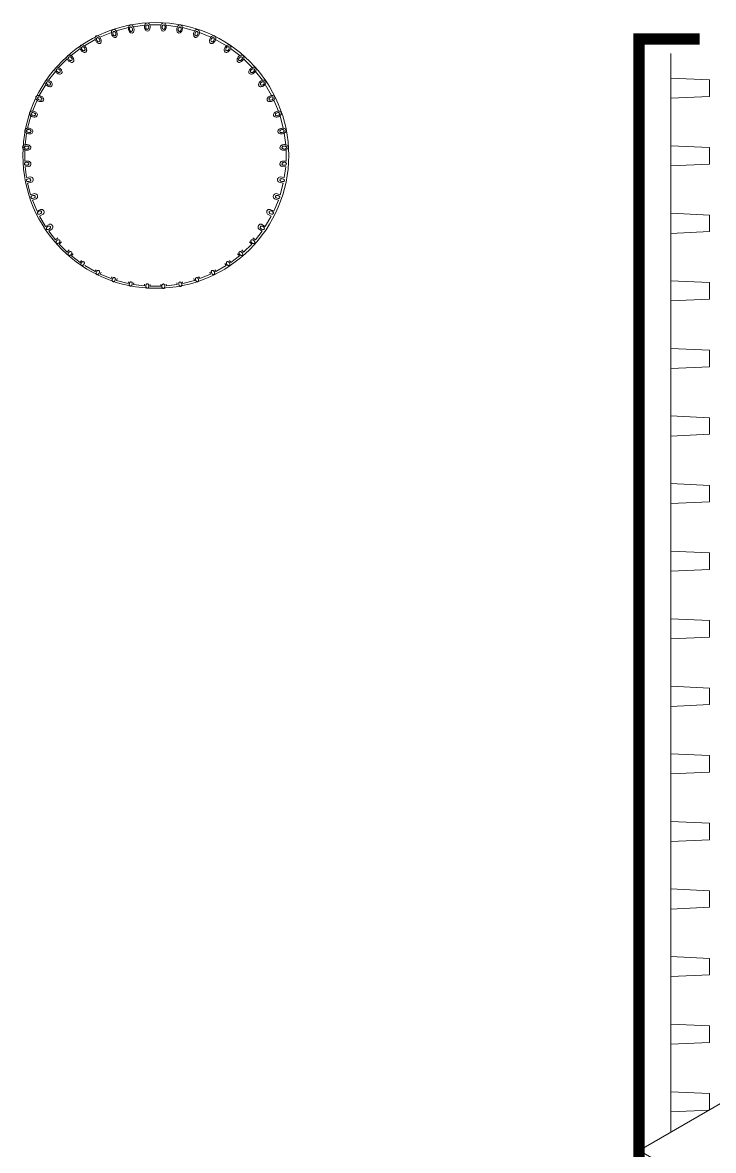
# Model space of a CAD drawing. Header units: millimetres. Extents: x -1245 to 7283, y 1609 to 4579.
# Drawn here: x 5646.3 to 5768.9, y 3255.6 to 3455.9 of the extents above; entities that cross this region are included whole.
import ezdxf

# ---------------------------------------------------------------- set-up
doc = ezdxf.new("R2010")
doc.units = ezdxf.units.MM

msp = doc.modelspace()

# ---------------------------------------------------------------- linework, layer by layer
at = {"lineweight": 5}
for p, q in [((5667.96, 3455.41), (5665.92, 3455.14)), ((5668.89, 3455.45), (5670.85, 3455.45)), ((5671.73, 3455.41), (5673.76, 3455.14)), ((5662.03, 3454.12), (5659.98, 3453.27)), ((5665.05, 3454.97), (5662.87, 3454.4)), ((5674.63, 3454.97), (5676.81, 3454.4)), ((5677.66, 3454.12), (5679.7, 3453.27)), ((5656.49, 3451.25), (5654.87, 3450)), ((5659.15, 3452.86), (5657.23, 3451.75)), ((5680.53, 3452.86), (5682.45, 3451.75)), ((5683.19, 3451.25), (5684.82, 3450)), ((5654.2, 3449.41), (5652.66, 3447.87)), ((5685.49, 3449.41), (5687.03, 3447.87)), ((5761.36, 3450.4), (5761.36, 3258.84)), ((5652.08, 3447.2), (5650.86, 3445.62)), ((5687.6, 3447.2), (5688.83, 3445.62)), ((5688.26, 3445.2), (5688.53, 3445.47)), ((5688.29, 3445.24), (5688.29, 3445.24)), ((5688.49, 3445.43), (5688.48, 3445.44)), ((5650.36, 3444.88), (5649.21, 3442.92)), ((5689.33, 3444.88), (5690.47, 3442.92)), ((5648.82, 3442.12), (5648.01, 3440.14)), ((5690.86, 3442.12), (5691.68, 3440.14)), ((5647.72, 3439.3), (5647.13, 3437.1)), ((5691.97, 3439.3), (5692.55, 3437.1)), ((5646.96, 3436.23), (5646.7, 3434.17)), ((5692.72, 3436.23), (5692.99, 3434.17)), ((5646.64, 3433.26), (5646.64, 3431.24)), ((5693.04, 3433.28), (5693.04, 3431.24)), ((5646.64, 3431.24), (5647.36, 3431.27)), ((5693.04, 3431.24), (5692.33, 3431.27)), ((5646.71, 3430.24), (5647.4, 3430.3)), ((5646.96, 3428.33), (5646.71, 3430.24)), ((5692.98, 3430.24), (5692.29, 3430.3)), ((5692.73, 3428.33), (5692.98, 3430.24)), ((5646.96, 3428.33), (5647.66, 3428.45)), ((5647.15, 3427.34), (5647.87, 3427.5)), ((5647.69, 3425.28), (5647.15, 3427.34)), ((5692.54, 3427.34), (5691.82, 3427.5)), ((5691.99, 3425.28), (5692.54, 3427.34)), ((5692.73, 3428.33), (5692.02, 3428.45)), ((5647.69, 3425.28), (5648.4, 3425.5)), ((5648.85, 3425.26), (5648.69, 3425.42)), ((5691.99, 3425.28), (5691.29, 3425.5)), ((5648.02, 3424.33), (5648.69, 3424.57)), ((5648.82, 3422.39), (5648.02, 3424.33)), ((5690.87, 3422.39), (5691.67, 3424.33)), ((5691.67, 3424.33), (5691, 3424.57)), ((5648.82, 3422.39), (5649.47, 3422.69)), ((5649.26, 3421.49), (5649.92, 3421.83)), ((5650.34, 3419.64), (5649.26, 3421.49)), ((5689.34, 3419.64), (5690.42, 3421.49)), ((5690.42, 3421.49), (5689.77, 3421.83)), ((5690.87, 3422.39), (5690.22, 3422.69)), ((5650.34, 3419.64), (5650.96, 3420.04)), ((5650.9, 3418.81), (5651.49, 3419.23)), ((5688.78, 3418.81), (5688.2, 3419.23)), ((5689.34, 3419.64), (5688.72, 3420.04)), ((5652.08, 3417.29), (5650.9, 3418.81)), ((5652.08, 3417.29), (5652.53, 3417.67)), ((5687.6, 3417.29), (5687.15, 3417.67)), ((5687.6, 3417.29), (5688.78, 3418.81)), ((5652.74, 3416.54), (5653.16, 3416.92)), ((5654.18, 3415.11), (5652.74, 3416.54)), ((5654.18, 3415.11), (5654.52, 3415.49)), ((5685.51, 3415.11), (5685.16, 3415.49)), ((5685.51, 3415.11), (5686.94, 3416.54)), ((5686.94, 3416.54), (5686.53, 3416.92)), ((5654.93, 3414.45), (5655.24, 3414.82)), ((5656.46, 3413.27), (5654.93, 3414.45)), ((5656.46, 3413.27), (5656.71, 3413.64)), ((5683.23, 3413.27), (5682.97, 3413.64)), ((5683.23, 3413.27), (5684.75, 3414.45)), ((5684.75, 3414.45), (5684.44, 3414.82)), ((5659.14, 3411.64), (5657.29, 3412.71)), ((5659.14, 3411.64), (5659.32, 3411.98)), ((5659.29, 3411.93), (5659.33, 3411.98)), ((5660.04, 3411.2), (5660.19, 3411.53)), ((5661.98, 3410.4), (5660.04, 3411.2)), ((5677.71, 3410.4), (5679.65, 3411.2)), ((5679.65, 3411.2), (5679.49, 3411.53)), ((5680.55, 3411.64), (5680.37, 3411.98)), ((5680.55, 3411.64), (5682.4, 3412.71)), ((5682.4, 3412.71), (5682.17, 3413.07)), ((5661.98, 3410.4), (5662.09, 3410.72)), ((5662.93, 3410.08), (5663.03, 3410.4)), ((5665, 3409.54), (5662.93, 3410.08)), ((5665, 3409.54), (5665.06, 3409.84)), ((5665.98, 3409.35), (5666.03, 3409.65)), ((5667.86, 3409.1), (5665.98, 3409.35)), ((5666.03, 3409.64), (5666.02, 3409.65)), ((5667.89, 3409.11), (5667.92, 3409.4)), ((5668.89, 3409.05), (5668.9, 3409.34)), ((5670.79, 3409.05), (5670.78, 3409.34)), ((5671.77, 3409.38), (5671.74, 3409.4)), ((5671.79, 3409.11), (5671.77, 3409.4)), ((5671.83, 3409.1), (5673.7, 3409.35)), ((5673.7, 3409.35), (5673.65, 3409.65)), ((5674.69, 3409.54), (5674.62, 3409.84)), ((5674.69, 3409.54), (5676.76, 3410.08)), ((5676.76, 3410.08), (5676.66, 3410.4)), ((5677.67, 3410.52), (5677.5, 3410.69)), ((5677.71, 3410.4), (5677.59, 3410.72)), ((5668.89, 3409.05), (5670.79, 3409.05))]:
    msp.add_line(p, q, dxfattribs=at)
for points in [[(5665.17, 3454.35, 0.079695), (5665.32, 3454.15, 0.107125), (5665.52, 3454.02, 0.28571), (5665.87, 3454.09, 0.107125), (5666, 3454.29, 0.079695), (5666.06, 3454.54, 0.134366), (5665.93, 3455.12, 0.079695), (5665.78, 3455.32, 0.107125), (5665.58, 3455.45, 0.286141), (5665.23, 3455.37, 0.107125), (5665.1, 3455.17, 0.079695), (5665.05, 3454.93, 0.134772), (5665.17, 3454.35)], [(5668.85, 3455.41, -0.134815), (5668.88, 3454.82, -0.079695), (5668.78, 3454.58, -0.107125), (5668.62, 3454.41, -0.286187), (5668.26, 3454.4, -0.107125), (5668.08, 3454.56, -0.079695), (5667.97, 3454.78, -0.13522), (5667.95, 3455.37, -0.079695), (5668.04, 3455.6, -0.107125), (5668.21, 3455.78, -0.286617), (5668.56, 3455.79, -0.107125), (5668.74, 3455.63, -0.079695), (5668.85, 3455.41, -0.067313)], [(5668.62, 3455.23, -0.13447), (5668.63, 3454.91, -0.079695), (5668.58, 3454.79, -0.107125), (5668.49, 3454.69, -0.28582), (5668.3, 3454.69, -0.107125), (5668.21, 3454.77, -0.079695), (5668.14, 3454.89, -0.134875), (5668.13, 3455.21, -0.079695), (5668.18, 3455.34, -0.107125), (5668.27, 3455.43, -0.286251), (5668.46, 3455.44, -0.107125), (5668.56, 3455.36, -0.079695), (5668.62, 3455.23, -0.067313)], [(5670.81, 3454.82, 0.079695), (5670.9, 3454.58, 0.107125), (5671.07, 3454.41, 0.285988), (5671.42, 3454.4, 0.107125), (5671.6, 3454.56, 0.079695), (5671.71, 3454.78, 0.134628), (5671.74, 3455.37, 0.079695), (5671.64, 3455.6, 0.107125), (5671.48, 3455.78, 0.286419), (5671.12, 3455.79, 0.107125), (5670.94, 3455.63, 0.079695), (5670.83, 3455.41, 0.135034), (5670.81, 3454.82)], [(5671.05, 3454.91, 0.079695), (5671.1, 3454.79, 0.107125), (5671.19, 3454.69, 0.286355), (5671.38, 3454.69, 0.107125), (5671.48, 3454.77, 0.079695), (5671.54, 3454.89, 0.134973), (5671.55, 3455.21, 0.079695), (5671.5, 3455.34, 0.107125), (5671.41, 3455.43, 0.286786), (5671.22, 3455.44, 0.107125), (5671.13, 3455.36, 0.079695), (5671.06, 3455.23, 0.135379), (5671.05, 3454.91)], [(5674.64, 3454.93, -0.135077), (5674.51, 3454.35, -0.079695), (5674.36, 3454.15, -0.107125), (5674.16, 3454.02, -0.286465), (5673.81, 3454.09, -0.107125), (5673.68, 3454.29, -0.079695), (5673.63, 3454.54, -0.135482), (5673.75, 3455.12, -0.079695), (5673.9, 3455.32, -0.107125), (5674.1, 3455.45, -0.286896), (5674.45, 3455.37, -0.107125), (5674.58, 3455.17, -0.079695), (5674.64, 3454.93, -0.067313)], [(5659.42, 3452.37, 0.079695), (5659.61, 3452.21, 0.107125), (5659.84, 3452.14, 0.285261), (5660.16, 3452.3, 0.107125), (5660.24, 3452.53, 0.079695), (5660.22, 3452.78, 0.134754), (5659.95, 3453.31, 0.079695), (5659.76, 3453.46, 0.107125), (5659.53, 3453.53, 0.285692), (5659.21, 3453.37, 0.107125), (5659.14, 3453.15, 0.079695), (5659.15, 3452.89, 0.134349), (5659.41, 3452.37)], [(5659.54, 3452.57, 0.079695), (5659.64, 3452.48, 0.107125), (5659.77, 3452.45, 0.285894), (5659.94, 3452.54, 0.107125), (5659.98, 3452.66, 0.079695), (5659.97, 3452.79, 0.13535), (5659.82, 3453.08, 0.079695), (5659.72, 3453.16, 0.107125), (5659.59, 3453.2, 0.286324), (5659.42, 3453.11, 0.107125), (5659.38, 3452.99, 0.079695), (5659.39, 3452.85, 0.134944), (5659.54, 3452.57)], [(5662.9, 3454.36, -0.135203), (5663.07, 3453.8, -0.079695), (5663.04, 3453.55, -0.107125), (5662.93, 3453.34, -0.285737), (5662.59, 3453.23, -0.107125), (5662.37, 3453.34, -0.079695), (5662.2, 3453.53, -0.134797), (5662.03, 3454.09, -0.079695), (5662.06, 3454.34, -0.107125), (5662.18, 3454.55, -0.286168), (5662.51, 3454.66, -0.107125), (5662.73, 3454.55, -0.079695), (5662.9, 3454.36, -0.067313)], [(5662.74, 3454.14, -0.1351), (5662.83, 3453.84, -0.079695), (5662.81, 3453.7, -0.107125), (5662.75, 3453.59, -0.285628), (5662.57, 3453.53, -0.107125), (5662.45, 3453.59, -0.079695), (5662.36, 3453.69, -0.134694), (5662.27, 3454, -0.079695), (5662.29, 3454.13, -0.107125), (5662.35, 3454.24, -0.286059), (5662.53, 3454.3, -0.107125), (5662.65, 3454.24, -0.079695), (5662.74, 3454.14, -0.067313)], [(5665.72, 3454.91, 0.079695), (5665.64, 3455.01, 0.107125), (5665.53, 3455.08, 0.285625), (5665.34, 3455.04, 0.107125), (5665.27, 3454.93, 0.079695), (5665.24, 3454.8, 0.134286), (5665.31, 3454.49)], [(5665.31, 3454.49, 0.079695), (5665.39, 3454.38, 0.107125), (5665.5, 3454.31, 0.285194), (5665.69, 3454.35, 0.107125), (5665.76, 3454.46, 0.079695), (5665.79, 3454.59, 0.133881), (5665.72, 3454.9)], [(5674.44, 3454.8, -0.135562), (5674.37, 3454.49, -0.079695), (5674.29, 3454.38, -0.107125), (5674.18, 3454.31, -0.286981), (5674, 3454.35, -0.107125), (5673.92, 3454.46, -0.079695), (5673.9, 3454.59, -0.135968), (5673.96, 3454.91, -0.079695), (5674.04, 3455.01, -0.107125), (5674.15, 3455.08, -0.284708), (5674.34, 3455.04, -0.107125), (5674.41, 3454.93, -0.079695), (5674.44, 3454.8, -0.067313)], [(5676.61, 3453.8, 0.079695), (5676.65, 3453.55, 0.107125), (5676.76, 3453.34, 0.286438), (5677.1, 3453.23, 0.107125), (5677.31, 3453.34, 0.079695), (5677.48, 3453.53, 0.135051), (5677.66, 3454.09, 0.079695), (5677.62, 3454.34, 0.107125), (5677.51, 3454.55, 0.286869), (5677.17, 3454.66, 0.107125), (5676.96, 3454.55, 0.079695), (5676.79, 3454.36, 0.135456), (5676.61, 3453.8)], [(5676.85, 3453.84, 0.079695), (5676.87, 3453.7, 0.107125), (5676.93, 3453.59, 0.286547), (5677.12, 3453.53, 0.107125), (5677.23, 3453.59, 0.079695), (5677.32, 3453.69, 0.135154), (5677.42, 3454, 0.079695), (5677.4, 3454.13, 0.107125), (5677.34, 3454.24, 0.286978), (5677.15, 3454.3, 0.107125), (5677.04, 3454.24, 0.079695), (5676.95, 3454.14, 0.135559), (5676.85, 3453.84)], [(5680.54, 3452.9, -0.1355), (5680.27, 3452.37, -0.079695), (5680.07, 3452.21, -0.107125), (5679.84, 3452.14, -0.286914), (5679.53, 3452.3, -0.107125), (5679.45, 3452.53, -0.079695), (5679.46, 3452.78, -0.135905), (5679.73, 3453.31, -0.079695), (5679.93, 3453.46, -0.107125), (5680.16, 3453.53, -0.284641), (5680.47, 3453.37, -0.107125), (5680.55, 3453.15, -0.079695), (5680.54, 3452.89, -0.067313)], [(5680.3, 3452.85, -0.134904), (5680.15, 3452.57, -0.079695), (5680.04, 3452.48, -0.107125), (5679.92, 3452.45, -0.286281), (5679.75, 3452.54, -0.107125), (5679.71, 3452.66, -0.079695), (5679.71, 3452.79, -0.135309), (5679.86, 3453.08, -0.079695), (5679.97, 3453.16, -0.107125), (5680.09, 3453.2, -0.286712), (5680.26, 3453.11, -0.107125), (5680.3, 3452.99, -0.079695), (5680.3, 3452.85, -0.067313)], [(5656.85, 3450.73, 0.079695), (5657.07, 3450.6, 0.107125), (5657.3, 3450.56, 0.287195), (5657.59, 3450.77, 0.107125), (5657.64, 3451, 0.079695), (5657.59, 3451.25, 0.134029), (5657.25, 3451.73, 0.079695), (5657.03, 3451.86, 0.107125), (5656.79, 3451.9, 0.284922), (5656.5, 3451.69, 0.107125), (5656.46, 3451.46, 0.079695), (5656.51, 3451.21, 0.136169), (5656.85, 3450.72)], [(5657.16, 3451.5, -0.135165), (5657.34, 3451.23, -0.079695), (5657.36, 3451.09, -0.107125), (5657.33, 3450.97, -0.285698), (5657.17, 3450.86, -0.107125), (5657.04, 3450.89, -0.079695), (5656.92, 3450.96, -0.13476), (5656.75, 3451.23, -0.079695), (5656.73, 3451.37, -0.107125), (5656.76, 3451.49, -0.286128), (5656.92, 3451.6, -0.107125), (5657.05, 3451.57, -0.079695), (5657.16, 3451.5, -0.067313)], [(5683.18, 3451.21, -0.136225), (5682.84, 3450.73, -0.079695), (5682.62, 3450.6, -0.107125), (5682.38, 3450.56, -0.28498), (5682.09, 3450.77, -0.107125), (5682.05, 3451, -0.079695), (5682.09, 3451.25, -0.134085), (5682.44, 3451.73, -0.079695), (5682.65, 3451.86, -0.107125), (5682.89, 3451.9, -0.285411), (5683.18, 3451.69, -0.107125), (5683.22, 3451.46, -0.079695), (5683.18, 3451.21, -0.067313)], [(5682.35, 3451.23, 0.079695), (5682.33, 3451.09, 0.107125), (5682.36, 3450.97, 0.286477), (5682.52, 3450.86, 0.107125), (5682.65, 3450.89, 0.079695), (5682.76, 3450.96, 0.135088), (5682.93, 3451.23, 0.079695), (5682.95, 3451.37, 0.107125), (5682.92, 3451.49, 0.286908), (5682.76, 3451.6, 0.107125), (5682.64, 3451.57, 0.079695), (5682.52, 3451.5, 0.135494), (5682.35, 3451.23)], [(5654.9, 3449.98, -0.136231), (5655.28, 3449.52, -0.079695), (5655.35, 3449.28, -0.107125), (5655.33, 3449.04, -0.286829), (5655.05, 3448.81, -0.107125), (5654.81, 3448.83, -0.079695), (5654.59, 3448.94, -0.135825), (5654.21, 3449.39, -0.079695), (5654.14, 3449.63, -0.107125), (5654.17, 3449.87, -0.28726), (5654.44, 3450.1, -0.107125), (5654.68, 3450.08, -0.079695), (5654.9, 3449.97, -0.067313)], [(5654.67, 3449.17, 0.079695), (5654.79, 3449.11, 0.107125), (5654.92, 3449.11, 0.285868), (5655.06, 3449.24, 0.107125), (5655.07, 3449.37, 0.079695), (5655.03, 3449.5, 0.135326), (5654.81, 3449.73, 0.079695), (5654.69, 3449.79, 0.107125), (5654.56, 3449.79, 0.286299), (5654.42, 3449.66, 0.107125), (5654.41, 3449.53, 0.079695), (5654.45, 3449.4, 0.13492), (5654.67, 3449.17)], [(5684.4, 3449.52, 0.079695), (5684.34, 3449.28, 0.107125), (5684.36, 3449.04, 0.285346), (5684.63, 3448.81, 0.107125), (5684.87, 3448.83, 0.079695), (5685.1, 3448.94, 0.134023), (5685.48, 3449.39, 0.079695), (5685.54, 3449.63, 0.107125), (5685.52, 3449.87, 0.285776), (5685.25, 3450.1, 0.107125), (5685.01, 3450.08, 0.079695), (5684.78, 3449.97, 0.134429), (5684.4, 3449.52)], [(5685.23, 3449.4, -0.134928), (5685.02, 3449.17, -0.079695), (5684.89, 3449.11, -0.107125), (5684.76, 3449.11, -0.286307), (5684.62, 3449.24, -0.107125), (5684.62, 3449.37, -0.079695), (5684.66, 3449.5, -0.135334), (5684.87, 3449.73, -0.079695), (5685, 3449.79, -0.107125), (5685.13, 3449.79, -0.286738), (5685.27, 3449.66, -0.107125), (5685.28, 3449.53, -0.079695), (5685.23, 3449.4, -0.067313)], [(5652.55, 3446.79, 0.079695), (5652.8, 3446.72, 0.107125), (5653.04, 3446.75, 0.284839), (5653.26, 3447.02, 0.107125), (5653.24, 3447.26, 0.079695), (5653.14, 3447.48, 0.134357), (5652.68, 3447.86, 0.079695), (5652.44, 3447.93, 0.107125), (5652.2, 3447.91, 0.285269), (5651.97, 3447.63, 0.107125), (5651.99, 3447.39, 0.079695), (5652.1, 3447.17, 0.136497), (5652.56, 3446.79)], [(5652.66, 3447.62, -0.135141), (5652.9, 3447.41, -0.079695), (5652.95, 3447.28, -0.107125), (5652.96, 3447.15, -0.285672), (5652.83, 3447.01, -0.107125), (5652.7, 3447, -0.079695), (5652.57, 3447.04, -0.134736), (5652.33, 3447.26, -0.079695), (5652.28, 3447.38, -0.107125), (5652.28, 3447.51, -0.286103), (5652.41, 3447.65, -0.107125), (5652.53, 3447.66, -0.079695), (5652.66, 3447.62, -0.067313)], [(5687.59, 3447.17, -0.135897), (5687.13, 3446.79, -0.079695), (5686.89, 3446.72, -0.107125), (5686.65, 3446.75, -0.284633), (5686.42, 3447.02, -0.107125), (5686.44, 3447.26, -0.079695), (5686.55, 3447.48, -0.136303), (5687, 3447.86, -0.079695), (5687.25, 3447.93, -0.107125), (5687.48, 3447.91, -0.285063), (5687.71, 3447.63, -0.107125), (5687.69, 3447.39, -0.079695), (5687.58, 3447.17, -0.067313)], [(5686.78, 3447.41, 0.079695), (5686.73, 3447.28, 0.107125), (5686.73, 3447.15, 0.286503), (5686.86, 3447.01, 0.107125), (5686.99, 3447, 0.079695), (5687.12, 3447.04, 0.135113), (5687.35, 3447.26, 0.079695), (5687.4, 3447.38, 0.107125), (5687.41, 3447.51, 0.286934), (5687.28, 3447.65, 0.107125), (5687.15, 3447.66, 0.079695), (5687.02, 3447.62, 0.135518), (5686.78, 3447.4)], [(5650.9, 3445.61, -0.134632), (5651.38, 3445.27, -0.079695), (5651.51, 3445.05, -0.107125), (5651.54, 3444.81, -0.285132), (5651.34, 3444.52, -0.107125), (5651.1, 3444.48, -0.079695), (5650.85, 3444.53, -0.134227), (5650.37, 3444.87, -0.079695), (5650.25, 3445.09, -0.107125), (5650.21, 3445.32, -0.285562), (5650.42, 3445.61, -0.107125), (5650.65, 3445.65, -0.079695), (5650.9, 3445.61, -0.067313)], [(5650.87, 3444.77, 0.079695), (5651, 3444.75, 0.107125), (5651.13, 3444.78, 0.286077), (5651.23, 3444.95, 0.107125), (5651.21, 3445.07, 0.079695), (5651.13, 3445.19, 0.135522), (5650.86, 3445.36, 0.079695), (5650.73, 3445.38, 0.107125), (5650.6, 3445.35, 0.286507), (5650.5, 3445.19, 0.107125), (5650.53, 3445.06, 0.079695), (5650.6, 3444.95, 0.135117), (5650.87, 3444.77)], [(5688.31, 3445.27, 0.079695), (5688.18, 3445.05, 0.107125), (5688.14, 3444.81, 0.287044), (5688.35, 3444.52, 0.107125), (5688.58, 3444.48, 0.079695), (5688.83, 3444.53, 0.135621), (5689.31, 3444.87, 0.079695), (5689.44, 3445.09, 0.107125), (5689.48, 3445.32, 0.28477), (5689.27, 3445.61, 0.107125), (5689.03, 3445.65, 0.079695), (5688.79, 3445.61, 0.136027), (5688.3, 3445.26)], [(5689.08, 3444.95, -0.134732), (5688.82, 3444.77, -0.079695), (5688.68, 3444.75, -0.107125), (5688.56, 3444.78, -0.286098), (5688.45, 3444.95, -0.107125), (5688.48, 3445.07, -0.079695), (5688.55, 3445.19, -0.135137), (5688.82, 3445.36, -0.079695), (5688.96, 3445.38, -0.107125), (5689.08, 3445.35, -0.286529), (5689.19, 3445.19, -0.107125), (5689.16, 3445.06, -0.079695), (5689.09, 3444.95, -0.067313)], [(5649.39, 3441.84, 0.079695), (5649.64, 3441.84, 0.107125), (5649.87, 3441.93, 0.284677), (5650.02, 3442.25, 0.107125), (5649.94, 3442.47, 0.079695), (5649.77, 3442.67, 0.134204), (5649.24, 3442.91, 0.079695), (5648.99, 3442.92, 0.107125), (5648.76, 3442.83, 0.285108), (5648.61, 3442.51, 0.107125), (5648.69, 3442.28, 0.079695), (5648.86, 3442.09, 0.136345), (5649.4, 3441.84)], [(5649.28, 3442.67, -0.135338), (5649.56, 3442.52, -0.079695), (5649.65, 3442.41, -0.107125), (5649.69, 3442.29, -0.285881), (5649.6, 3442.12, -0.107125), (5649.47, 3442.08, -0.079695), (5649.34, 3442.08, -0.134932), (5649.06, 3442.23, -0.079695), (5648.97, 3442.34, -0.107125), (5648.93, 3442.46, -0.286311), (5649.02, 3442.63, -0.107125), (5649.15, 3442.67, -0.079695), (5649.28, 3442.67, -0.067313)], [(5690.83, 3442.09, -0.136049), (5690.29, 3441.84, -0.079695), (5690.04, 3441.84, -0.107125), (5689.82, 3441.93, -0.284794), (5689.67, 3442.25, -0.107125), (5689.75, 3442.47, -0.079695), (5689.91, 3442.67, -0.136455), (5690.45, 3442.91, -0.079695), (5690.7, 3442.92, -0.107125), (5690.92, 3442.83, -0.140149), (5691.04, 3442.69, -0.140149), (5691.07, 3442.51, -0.107125), (5690.99, 3442.28, -0.079695), (5690.83, 3442.09, -0.067313)], [(5690.12, 3442.52, 0.079695), (5690.04, 3442.41, 0.107125), (5690, 3442.29, 0.286294), (5690.09, 3442.12, 0.107125), (5690.21, 3442.08, 0.079695), (5690.35, 3442.08, 0.134916), (5690.63, 3442.23, 0.079695), (5690.71, 3442.34, 0.107125), (5690.75, 3442.46, 0.285864), (5690.66, 3442.63, 0.107125), (5690.54, 3442.67, 0.079695), (5690.4, 3442.67, 0.135322), (5690.12, 3442.52)], [(5648.05, 3440.14, -0.135466), (5648.6, 3439.94, -0.079695), (5648.78, 3439.76, -0.107125), (5648.88, 3439.54, -0.286017), (5648.76, 3439.21, -0.107125), (5648.54, 3439.11, -0.079695), (5648.29, 3439.09, -0.13506), (5647.74, 3439.29, -0.079695), (5647.56, 3439.47, -0.107125), (5647.46, 3439.68, -0.286448), (5647.58, 3440.02, -0.107125), (5647.8, 3440.12, -0.079695), (5648.05, 3440.14, -0.067313)], [(5648.24, 3439.33, 0.079695), (5648.38, 3439.34, 0.107125), (5648.49, 3439.4, 0.284671), (5648.55, 3439.59, 0.107125), (5648.49, 3439.7, 0.079695), (5648.39, 3439.79, 0.134198), (5648.08, 3439.89, 0.079695), (5647.95, 3439.87, 0.107125), (5647.84, 3439.81, 0.285101), (5647.78, 3439.63, 0.107125), (5647.84, 3439.51, 0.079695), (5647.94, 3439.42, 0.136339), (5648.24, 3439.33)], [(5691.08, 3439.94, 0.079695), (5690.9, 3439.76, 0.107125), (5690.81, 3439.54, 0.286158), (5690.93, 3439.21, 0.107125), (5691.14, 3439.11, 0.079695), (5691.4, 3439.09, 0.134788), (5691.95, 3439.29, 0.079695), (5692.13, 3439.47, 0.107125), (5692.23, 3439.68, 0.285727), (5692.11, 3440.02, 0.107125), (5691.89, 3440.12, 0.079695), (5691.64, 3440.14, 0.135193), (5691.08, 3439.94)], [(5691.75, 3439.42, -0.136056), (5691.44, 3439.33, -0.079695), (5691.31, 3439.34, -0.107125), (5691.19, 3439.4, -0.284801), (5691.14, 3439.59, -0.107125), (5691.19, 3439.7, -0.079695), (5691.3, 3439.79, -0.136461), (5691.6, 3439.89, -0.079695), (5691.74, 3439.87, -0.107125), (5691.85, 3439.81, -0.28437), (5691.91, 3439.63, -0.107125), (5691.85, 3439.51, -0.079695), (5691.75, 3439.42, -0.067313)], [(5647.58, 3436.11, 0.079695), (5647.83, 3436.17, 0.107125), (5648.02, 3436.32, 0.285522), (5648.08, 3436.66, 0.107125), (5647.95, 3436.86, 0.079695), (5647.74, 3437, 0.135), (5647.15, 3437.1, 0.079695), (5646.91, 3437.04, 0.107125), (5646.72, 3436.9, 0.285952), (5646.66, 3436.55, 0.107125), (5646.79, 3436.35, 0.079695), (5647, 3436.21, 0.134594), (5647.58, 3436.11)], [(5692.68, 3436.21, -0.135254), (5692.1, 3436.11, -0.079695), (5691.86, 3436.17, -0.107125), (5691.66, 3436.32, -0.286653), (5691.6, 3436.66, -0.107125), (5691.74, 3436.86, -0.079695), (5691.95, 3437, -0.13566), (5692.53, 3437.1, -0.079695), (5692.77, 3437.04, -0.107125), (5692.97, 3436.9, -0.286223), (5693.03, 3436.55, -0.107125), (5692.89, 3436.35, -0.079695), (5692.68, 3436.21, -0.067313)], [(5647.26, 3436.87, -0.13639), (5647.58, 3436.8, -0.079695), (5647.69, 3436.72, -0.107125), (5647.76, 3436.61, -0.286999), (5647.71, 3436.42, -0.107125), (5647.61, 3436.35, -0.079695), (5647.47, 3436.32, -0.135984), (5647.16, 3436.39, -0.079695), (5647.05, 3436.47, -0.107125), (5646.98, 3436.58, -0.284725), (5647.03, 3436.77, -0.107125), (5647.13, 3436.84, -0.079695), (5647.27, 3436.87, -0.067313)], [(5692.11, 3436.8, 0.079695), (5692, 3436.72, 0.107125), (5691.93, 3436.61, 0.285177), (5691.97, 3436.42, 0.107125), (5692.08, 3436.35, 0.079695), (5692.21, 3436.32, 0.13641), (5692.52, 3436.39, 0.079695), (5692.63, 3436.47, 0.107125), (5692.7, 3436.58, 0.284746), (5692.66, 3436.76)], [(5692.66, 3436.77, 0.107125), (5692.55, 3436.84, 0.079695), (5692.42, 3436.87, 0.134269), (5692.11, 3436.8)], [(5647.12, 3433.43, 0.079695), (5647.24, 3433.49, 0.107125), (5647.34, 3433.58, 0.285788), (5647.35, 3433.77, 0.107125), (5647.26, 3433.86, 0.079695), (5647.14, 3433.92, 0.13525), (5646.82, 3433.94, 0.079695), (5646.69, 3433.89, 0.107125), (5646.6, 3433.8, 0.286219), (5646.59, 3433.6, 0.107125), (5646.68, 3433.51, 0.079695), (5646.8, 3433.45, 0.134845), (5647.12, 3433.43)], [(5692.35, 3434.13, 0.079695), (5692.14, 3434.01, 0.107125), (5691.98, 3433.82, 0.287239), (5692.01, 3433.47, 0.107125), (5692.2, 3433.31, 0.079695), (5692.43, 3433.23, 0.135805), (5693.02, 3433.28, 0.079695), (5693.24, 3433.4, 0.107125), (5693.39, 3433.59, 0.284104), (5693.36, 3433.94, 0.107125), (5693.18, 3434.1, 0.079695), (5692.94, 3434.18, 0.13621), (5692.35, 3434.13)], [(5692.89, 3433.45, -0.135003), (5692.57, 3433.43, -0.079695), (5692.44, 3433.49, -0.107125), (5692.35, 3433.58, -0.286387), (5692.34, 3433.77, -0.107125), (5692.43, 3433.86, -0.079695), (5692.55, 3433.92, -0.135409), (5692.87, 3433.94, -0.079695), (5692.99, 3433.89, -0.107125), (5693.09, 3433.8, -0.285956), (5693.09, 3433.6, -0.107125), (5693.01, 3433.51, -0.079695), (5692.89, 3433.45, -0.067313)], [(5647.34, 3430.9, -0.285126), (5647.35, 3430.71, -0.107125), (5647.26, 3430.61, -0.079695), (5647.14, 3430.55, -0.134222), (5646.82, 3430.54, -0.079695), (5646.7, 3430.59, -0.107125), (5646.6, 3430.68, -0.285557), (5646.6, 3430.87, -0.107125), (5646.68, 3430.96, -0.079695), (5646.8, 3431.03, -0.067313)], [(5646.8, 3431.03, -0.134627), (5647.12, 3431.04, -0.079695), (5647.25, 3430.99, -0.107125), (5647.34, 3430.9, -0.140149)], [(5692.56, 3431.04, 0.079695), (5692.44, 3430.99, 0.107125), (5692.34, 3430.9, 0.287049), (5692.34, 3430.71, 0.107125), (5692.42, 3430.61, 0.079695), (5692.54, 3430.55, 0.135626), (5692.86, 3430.54, 0.079695), (5692.99, 3430.59, 0.107125), (5693.08, 3430.68, 0.286618), (5693.09, 3430.87, 0.107125), (5693, 3430.96, 0.079695), (5692.88, 3431.03, 0.136032), (5692.56, 3431.04)], [(5647.54, 3427.68, 0.079695), (5647.65, 3427.76, 0.107125), (5647.72, 3427.87, 0.285831), (5647.68, 3428.06, 0.107125), (5647.57, 3428.13, 0.079695), (5647.44, 3428.16, 0.135291), (5647.13, 3428.09, 0.079695), (5647.02, 3428.01, 0.107125), (5646.95, 3427.9, 0.286262), (5646.99, 3427.72, 0.107125), (5647.1, 3427.64, 0.079695), (5647.23, 3427.62, 0.134885), (5647.54, 3427.68)], [(5692.45, 3427.62, -0.134963), (5692.14, 3427.68, -0.079695), (5692.03, 3427.76, -0.107125), (5691.96, 3427.87, -0.286344), (5692, 3428.06, -0.107125), (5692.11, 3428.13, -0.079695), (5692.25, 3428.16, -0.135368), (5692.56, 3428.09, -0.079695), (5692.67, 3428.01, -0.107125), (5692.74, 3427.9, -0.285913), (5692.7, 3427.72, -0.107125), (5692.59, 3427.64, -0.079695), (5692.45, 3427.62, -0.067313)], [(5648.46, 3425.11, -0.284551), (5648.52, 3424.93, -0.107125), (5648.46, 3424.82, -0.079695), (5648.36, 3424.73, -0.136226), (5648.05, 3424.63, -0.079695), (5647.92, 3424.65, -0.107125), (5647.8, 3424.71, -0.284981), (5647.75, 3424.89, -0.107125), (5647.81, 3425.01, -0.079695), (5647.91, 3425.1, -0.067313)], [(5647.91, 3425.1, -0.134085), (5648.21, 3425.19, -0.079695), (5648.35, 3425.18, -0.107125), (5648.46, 3425.11, -0.140149)], [(5691.47, 3425.19, 0.079695), (5691.34, 3425.18, 0.107125), (5691.23, 3425.11, 0.284921), (5691.17, 3424.93, 0.107125), (5691.23, 3424.82, 0.079695), (5691.33, 3424.73, 0.136169), (5691.63, 3424.63, 0.079695), (5691.77, 3424.65, 0.107125), (5691.88, 3424.71, 0.287194), (5691.94, 3424.89, 0.107125), (5691.88, 3425.01, 0.079695), (5691.78, 3425.1, 0.134028), (5691.48, 3425.19)], [(5649.56, 3422.38, 0.107125), (5649.43, 3422.42, 0.079695), (5649.3, 3422.41, 0.134749), (5649.01, 3422.27, 0.079695), (5648.93, 3422.16, 0.107125), (5648.89, 3422.04, 0.285686), (5648.98, 3421.87, 0.107125), (5649.1, 3421.82, 0.079695), (5649.24, 3421.83, 0.134343), (5649.52, 3421.97)], [(5649.52, 3421.97, 0.079695), (5649.6, 3422.08, 0.107125), (5649.64, 3422.21, 0.285255), (5649.56, 3422.38)], [(5690.45, 3421.83, -0.135505), (5690.17, 3421.97, -0.079695), (5690.08, 3422.08, -0.107125), (5690.04, 3422.21, -0.28692), (5690.13, 3422.38, -0.107125), (5690.25, 3422.42, -0.079695), (5690.39, 3422.41, -0.135911), (5690.67, 3422.27, -0.079695), (5690.76, 3422.16, -0.107125), (5690.8, 3422.04, -0.286489), (5690.71, 3421.87, -0.107125), (5690.59, 3421.82, -0.079695), (5690.45, 3421.83, -0.067313)], [(5650.59, 3419.54, -0.13632), (5650.86, 3419.72, -0.079695), (5650.99, 3419.74, -0.107125), (5651.12, 3419.71, -0.285082), (5651.22, 3419.55, -0.107125), (5651.2, 3419.42, -0.079695), (5651.12, 3419.31, -0.135915), (5650.85, 3419.13, -0.079695), (5650.72, 3419.11, -0.107125), (5650.59, 3419.14, -0.284651), (5650.49, 3419.3, -0.107125), (5650.51, 3419.43, -0.079695), (5650.59, 3419.54, -0.067313)], [(5688.83, 3419.72, 0.079695), (5688.69, 3419.74, 0.107125), (5688.57, 3419.71, 0.285251), (5688.46, 3419.55, 0.107125), (5688.49, 3419.42, 0.079695), (5688.56, 3419.31, 0.13648), (5688.83, 3419.13, 0.079695), (5688.96, 3419.11, 0.107125), (5689.09, 3419.14, 0.28482), (5689.2, 3419.3, 0.107125), (5689.17, 3419.43, 0.079695), (5689.1, 3419.54, 0.134339), (5688.83, 3419.72)], [(5652.83, 3416.9, 0.079695), (5652.89, 3417.02, 0.107125), (5652.89, 3417.15, 0.286934), (5652.76, 3417.29, 0.107125), (5652.63, 3417.3, 0.079695), (5652.5, 3417.26, 0.135518), (5652.27, 3417.04, 0.079695), (5652.21, 3416.92, 0.107125), (5652.21, 3416.79, 0.286503), (5652.34, 3416.65, 0.107125), (5652.47, 3416.64, 0.079695), (5652.6, 3416.68, 0.135113), (5652.83, 3416.9)], [(5687.09, 3416.68, -0.134736), (5686.85, 3416.9, -0.079695), (5686.8, 3417.02, -0.107125), (5686.8, 3417.15, -0.286103), (5686.92, 3417.29, -0.107125), (5687.05, 3417.3, -0.079695), (5687.18, 3417.26, -0.135141), (5687.42, 3417.04, -0.079695), (5687.47, 3416.92, -0.107125), (5687.48, 3416.79, -0.285672), (5687.35, 3416.65, -0.107125), (5687.22, 3416.64, -0.079695), (5687.09, 3416.68, -0.067313)], [(5654.38, 3414.9, -0.135334), (5654.6, 3415.14, -0.079695), (5654.72, 3415.19, -0.107125), (5654.85, 3415.19, -0.286738), (5654.99, 3415.06, -0.107125), (5655, 3414.93, -0.079695), (5654.96, 3414.8, -0.134928), (5654.74, 3414.57, -0.079695), (5654.62, 3414.52, -0.107125), (5654.49, 3414.51, -0.286307), (5654.35, 3414.64, -0.107125), (5654.34, 3414.77, -0.079695), (5654.38, 3414.9, -0.067313)], [(5685.09, 3415.14, 0.079695), (5684.96, 3415.19, 0.107125), (5684.83, 3415.19, 0.286299), (5684.69, 3415.06, 0.107125), (5684.68, 3414.93, 0.079695), (5684.73, 3414.8, 0.13492), (5684.94, 3414.57, 0.079695), (5685.07, 3414.52, 0.107125), (5685.2, 3414.51, 0.285868), (5685.34, 3414.64, 0.107125), (5685.34, 3414.77, 0.079695), (5685.3, 3414.9, 0.135326), (5685.09, 3415.14)], [(5657.21, 3413.07, 0.079695), (5657.23, 3413.21, 0.107125), (5657.2, 3413.33, 0.286908), (5657.04, 3413.44, 0.107125), (5656.91, 3413.41, 0.079695), (5656.8, 3413.34, 0.135494), (5656.63, 3413.07, 0.079695), (5656.61, 3412.93, 0.107125), (5656.64, 3412.81, 0.286477), (5656.8, 3412.7, 0.107125), (5656.92, 3412.73, 0.079695), (5657.04, 3412.8, 0.135088), (5657.21, 3413.07)], [(5682.65, 3412.8, -0.13476), (5682.47, 3413.07, -0.079695), (5682.45, 3413.21, -0.107125), (5682.48, 3413.33, -0.286128), (5682.64, 3413.44, -0.107125), (5682.77, 3413.41, -0.079695), (5682.89, 3413.34, -0.135165), (5683.06, 3413.07, -0.079695), (5683.08, 3412.93, -0.107125), (5683.05, 3412.81, -0.285698), (5682.89, 3412.7, -0.107125), (5682.76, 3412.73, -0.079695), (5682.65, 3412.8, -0.067313)], [(5659.32, 3411.45, -0.135309), (5659.47, 3411.73, -0.079695), (5659.58, 3411.82, -0.107125), (5659.7, 3411.85, -0.286712), (5659.87, 3411.77, -0.107125), (5659.91, 3411.64, -0.079695), (5659.9, 3411.51, -0.134904), (5659.76, 3411.22, -0.079695), (5659.65, 3411.14, -0.107125), (5659.52, 3411.1, -0.286281), (5659.36, 3411.19, -0.107125), (5659.31, 3411.31, -0.079695), (5659.32, 3411.45, -0.067313)], [(5680.22, 3411.73, 0.079695), (5680.11, 3411.82, 0.107125), (5679.98, 3411.85, 0.286324), (5679.81, 3411.77, 0.107125), (5679.77, 3411.64, 0.079695), (5679.78, 3411.51, 0.134944), (5679.93, 3411.22, 0.079695), (5680.04, 3411.14, 0.107125), (5680.16, 3411.1, 0.285894), (5680.33, 3411.19, 0.107125), (5680.37, 3411.31, 0.079695), (5680.36, 3411.45, 0.13535), (5680.22, 3411.73)], [(5662.73, 3410.31, 0.079695), (5662.71, 3410.44, 0.107125), (5662.65, 3410.56, 0.286978), (5662.47, 3410.61, 0.107125), (5662.35, 3410.55, 0.079695), (5662.26, 3410.45, 0.135559), (5662.17, 3410.15, 0.079695), (5662.18, 3410.01, 0.107125), (5662.25, 3409.9, 0.286547), (5662.43, 3409.84, 0.107125), (5662.54, 3409.9, 0.079695), (5662.63, 3410, 0.135154), (5662.73, 3410.31)], [(5665.2, 3409.35, -0.135968), (5665.27, 3409.66, -0.079695), (5665.35, 3409.77, -0.107125), (5665.46, 3409.84, -0.284708), (5665.64, 3409.8, -0.107125), (5665.72, 3409.69, -0.079695), (5665.74, 3409.56, -0.135562), (5665.68, 3409.25, -0.079695), (5665.6, 3409.14, -0.107125), (5665.49, 3409.07, -0.286981), (5665.3, 3409.11, -0.107125), (5665.23, 3409.22, -0.079695), (5665.2, 3409.35, -0.067313)], [(5668.16, 3408.93, -0.135576), (5668.16, 3409.25, -0.079695), (5668.21, 3409.37, -0.107125), (5668.31, 3409.46, -0.286996), (5668.5, 3409.46, -0.107125), (5668.59, 3409.37, -0.079695), (5668.65, 3409.25, -0.135171), (5668.65, 3408.93, -0.079695), (5668.59, 3408.8, -0.107125), (5668.5, 3408.71, -0.286565), (5668.31, 3408.71, -0.107125), (5668.21, 3408.8, -0.079695), (5668.16, 3408.93, -0.067313)], [(5671.01, 3408.89, -0.135576), (5671.01, 3409.21, -0.079695), (5671.07, 3409.33, -0.107125), (5671.16, 3409.42, -0.286996), (5671.35, 3409.42, -0.107125), (5671.44, 3409.33, -0.079695), (5671.5, 3409.21, -0.135171), (5671.5, 3408.89, -0.079695), (5671.44, 3408.76, -0.107125), (5671.35, 3408.67, -0.286565), (5671.16, 3408.67, -0.107125), (5671.07, 3408.76, -0.079695), (5671.01, 3408.89, -0.067313)], [(5674.47, 3409.62, 0.079695), (5674.38, 3409.73, 0.107125), (5674.27, 3409.8, 0.285625), (5674.09, 3409.76, 0.107125), (5674.02, 3409.65, 0.079695), (5673.99, 3409.52, 0.134286), (5674.05, 3409.21, 0.079695), (5674.14, 3409.1, 0.107125), (5674.25, 3409.03, 0.285194), (5674.43, 3409.07, 0.107125), (5674.5, 3409.18, 0.079695), (5674.53, 3409.31, 0.133881), (5674.47, 3409.62)], [(5677.05, 3410, -0.134694), (5676.96, 3410.31, -0.079695), (5676.97, 3410.44, -0.107125), (5677.04, 3410.56, -0.286059), (5677.22, 3410.61, -0.107125), (5677.33, 3410.55, -0.079695), (5677.42, 3410.45, -0.1351), (5677.52, 3410.15, -0.079695), (5677.5, 3410.01, -0.107125), (5677.44, 3409.9, -0.285628), (5677.26, 3409.84, -0.107125), (5677.14, 3409.9, -0.079695), (5677.05, 3410, -0.067313)]]:
    msp.add_lwpolyline(points, format="xyb", dxfattribs=at)
at = {"lineweight": 5, "const_width": 2}
msp.add_lwpolyline([(5666.98, 3078.14), (5665.65, 3084.49), (5674.5, 3107.25), (5683.01, 3116.9), (5692.68, 3122.31), (5717.41, 3127.16), (5732.21, 3123.71), (5743.88, 3117.79), (5755.71, 3107.44), (5755.71, 3452.97), (5766.5, 3452.97)], dxfattribs=at)
at = {"lineweight": 5}
for points in [[(5761.36, 3446.01), (5768.2, 3445.69), (5768.2, 3442.75), (5761.36, 3442.44)], [(5761.36, 3434.01), (5768.2, 3433.69), (5768.2, 3430.75), (5761.36, 3430.44)], [(5761.36, 3422.01), (5768.2, 3421.69), (5768.2, 3418.75), (5761.36, 3418.44)], [(5761.36, 3410.01), (5768.2, 3409.69), (5768.2, 3406.75), (5761.36, 3406.44)], [(5761.36, 3398.01), (5768.2, 3397.69), (5768.2, 3394.75), (5761.36, 3394.44)], [(5761.36, 3386.01), (5768.2, 3385.69), (5768.2, 3382.75), (5761.36, 3382.44)], [(5761.36, 3374.01), (5768.2, 3373.69), (5768.2, 3370.75), (5761.36, 3370.44)], [(5761.36, 3362.01), (5768.2, 3361.69), (5768.2, 3358.75), (5761.36, 3358.44)], [(5761.36, 3350.01), (5768.2, 3349.69), (5768.2, 3346.75), (5761.36, 3346.44)], [(5761.36, 3338.01), (5768.2, 3337.69), (5768.2, 3334.75), (5761.36, 3334.44)], [(5761.36, 3326.01), (5768.2, 3325.69), (5768.2, 3322.75), (5761.36, 3322.44)], [(5761.36, 3314.01), (5768.2, 3313.69), (5768.2, 3310.75), (5761.36, 3310.44)], [(5761.36, 3302.01), (5768.2, 3301.69), (5768.2, 3298.75), (5761.36, 3298.44)], [(5761.36, 3290.01), (5768.2, 3289.69), (5768.2, 3286.75), (5761.36, 3286.44)], [(5761.36, 3278.01), (5768.2, 3277.69), (5768.2, 3274.75), (5761.36, 3274.44)], [(5761.36, 3266.01), (5768.2, 3265.69), (5768.2, 3262.75), (5761.36, 3262.44)]]:
    msp.add_lwpolyline(points, dxfattribs=at)
at = {"linetype": 'Continuous', "lineweight": 5}
msp.add_lwpolyline([(5646.75, 3434.18, -0.134449), (5647.33, 3434.13, -0.079695), (5647.55, 3434.01, -0.107125), (5647.7, 3433.82, -0.284937), (5647.67, 3433.47, -0.107125), (5647.49, 3433.31, -0.079695), (5647.25, 3433.23, -0.134043), (5646.66, 3433.28, -0.079695), (5646.44, 3433.4, -0.107125), (5646.29, 3433.59, -0.285367), (5646.32, 3433.94, -0.107125), (5646.5, 3434.1, -0.079695), (5646.74, 3434.18, -0.067313)], format="xyb", dxfattribs=at)
at = {"lineweight": 5}
msp.add_lwpolyline([(5770.19, 3263.93), (5755.71, 3255.58), (5770.19, 3247.22)], close=True, dxfattribs=at)
at = {"linetype": 'Continuous', "lineweight": 5}
msp.add_circle((5669.91, 3432.28), 23.6, dxfattribs=at)
at = {"lineweight": 5}
for centre, start, end in [((5647.25, 3430.78), 287.2236, 77.918), ((5692.44, 3430.78), 102.082, 252.7764), ((5647.64, 3427.95), 296.9107, 87.6052), ((5692.04, 3427.95), 92.3948, 243.0893), ((5648.42, 3425), 302.0599, 92.7544), ((5691.26, 3425), 87.2456, 237.9401), ((5649.58, 3422.2), 312.3124, 103.0068), ((5690.1, 3422.2), 76.9932, 227.6876), ((5651.12, 3419.57), 317.4616, 108.156), ((5688.57, 3419.57), 71.844, 222.5384)]:
    msp.add_arc(centre, 0.502, start, end, dxfattribs=at)

doc.saveas('drawing.dxf')
